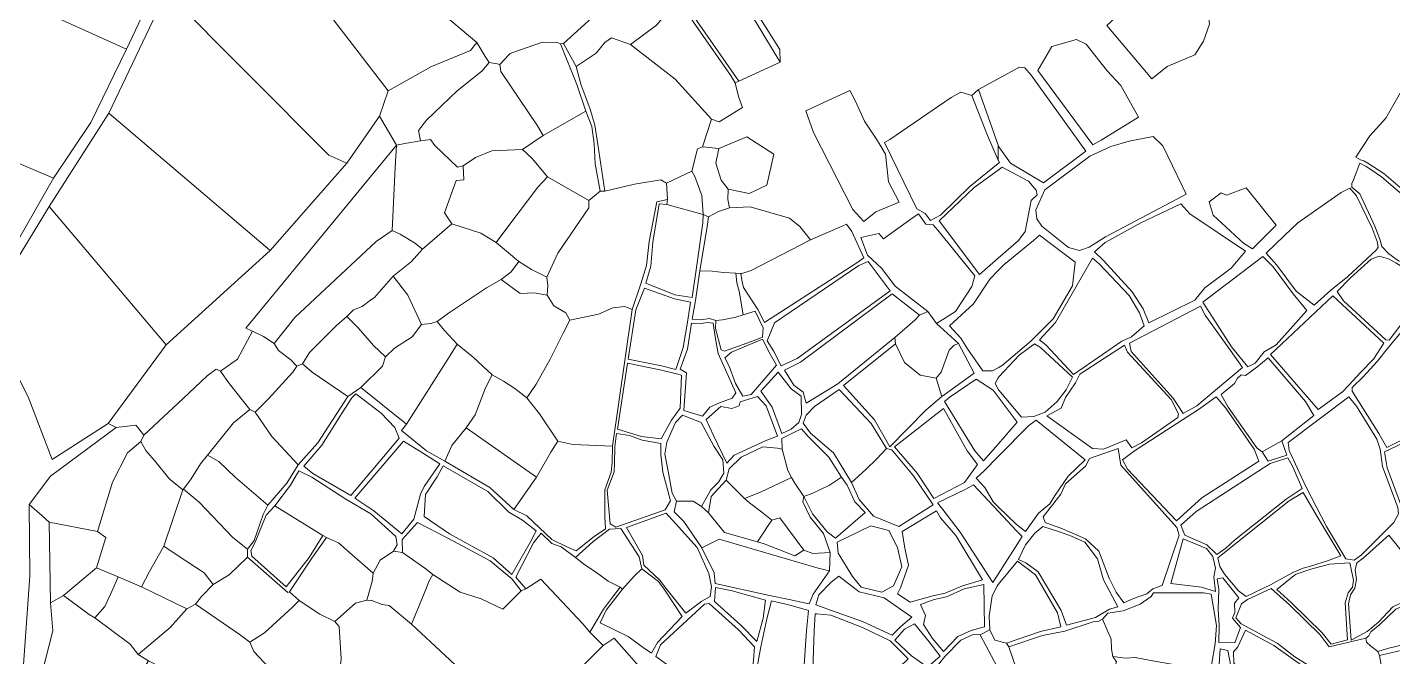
# Model space of a CAD drawing. Header units: metres. Extents: x 542555 to 550520, y 1840485 to 1846995.
# Drawn here: x 548751 to 549101.1, y 1843762.2 to 1843923.5 of the extents above; entities that cross this region are included whole.
import ezdxf

# ---------------------------------------------------------------- set-up
doc = ezdxf.new("R2010")
doc.units = ezdxf.units.M
doc.header["$MEASUREMENT"] = 0
doc.layers.add('Level 30', color=7, linetype='Continuous', lineweight=0)

msp = doc.modelspace()

# ---------------------------------------------------------------- linework, layer by layer
at = {"layer": 'Level 30', "color": 7, "linetype": 'Continuous', "lineweight": 0, "flags": 128}
for points in [[(548850.62, 1844033.58), (548845.06, 1844024.26), (548836.12, 1844013.04), (548824.96, 1843997.87), (548816.43, 1843988.14), (548799.57, 1843964.66), (548784.09, 1843934.03), (548776.43, 1843917.89), (548747.82, 1843930.92), (548742.48, 1843934.45), (548733.51, 1843941.29), (548735.7, 1843943.88), (548827.38, 1844071.16), (548830.13, 1844066.72), (548850.62, 1844033.58)], [(548817.83, 1843986.9), (548853.53, 1843931.45), (548856.12, 1843928.19), (548866.31, 1843919.65), (548864.66, 1843917.6), (548854.45, 1843913.35), (548843.55, 1843907.25), (548800.65, 1843962.98), (548817.83, 1843986.9)], [(548843.55, 1843907.25), (548841.33, 1843900.77), (548832.94, 1843888.65), (548828.31, 1843890.72), (548786.66, 1843932.64), (548800.65, 1843962.98), (548843.55, 1843907.25)], [(548733.51, 1843941.29), (548742.48, 1843934.45), (548747.82, 1843930.92), (548776.43, 1843917.89), (548767.26, 1843899.07), (548757.73, 1843884.82), (548711.15, 1843904.69), (548724.88, 1843936.49), (548726.02, 1843943.49), (548733.51, 1843941.29)], [(548944.08, 1843914.59), (548933.47, 1843909.69), (548919.52, 1843929.68), (548917.63, 1843931.57), (548916.05, 1843932.06), (548914.4, 1843933.85), (548915.2, 1843936.34), (548915.05, 1843938.57), (548921.32, 1843942.31), (548923.57, 1843942.03), (548929.06, 1843937.41), (548935.66, 1843928.43), (548944.08, 1843914.59)], [(549027.87, 1843923.97), (549039.65, 1843934.9), (549045.24, 1843930.68), (549053.9, 1843926.42), (549054.18, 1843924.35), (549052.6, 1843919.96), (549050.39, 1843916.44), (549043.28, 1843913.44), (549039.36, 1843910.34), (549027.87, 1843923.97)], [(548832.94, 1843888.65), (548813.27, 1843866.27), (548771.87, 1843901.47), (548786.66, 1843932.64), (548828.31, 1843890.72), (548832.94, 1843888.65)], [(548914.12, 1843929.06), (548914.38, 1843926.99), (548913.39, 1843925.25), (548912.35, 1843924.07), (548905.73, 1843919.13), (548900.86, 1843920.79), (548899.09, 1843919.61), (548896.86, 1843916.89), (548891.73, 1843913.44), (548888.53, 1843919.34), (548902.13, 1843931.73), (548904.17, 1843931.94), (548908.08, 1843931.14), (548909.7, 1843931.23), (548911.34, 1843930.35), (548914.12, 1843929.06)], [(548932.51, 1843909.24), (548933.42, 1843905.78), (548934.37, 1843902.93), (548928.4, 1843899.32), (548926.47, 1843900), (548917.17, 1843910.25), (548905.73, 1843919.13), (548912.35, 1843924.07), (548913.39, 1843925.25), (548914.38, 1843926.99), (548914.12, 1843929.06), (548915.8, 1843931.08), (548918.69, 1843929.33), (548931.3, 1843911.26), (548932.51, 1843909.24)], [(548851.32, 1843897.06), (548851.8, 1843894.44), (548847.8, 1843893.74), (548845.66, 1843893.33), (548841.33, 1843900.77), (548843.55, 1843907.25), (548854.45, 1843913.35), (548864.66, 1843917.6), (548866.31, 1843919.65), (548868.44, 1843916.04), (548869.45, 1843914.48), (548867.59, 1843912.28), (548861.28, 1843907.22), (548853.36, 1843899.73), (548851.32, 1843897.06)], [(548894.23, 1843902.04), (548883.33, 1843895.8), (548881.87, 1843898.28), (548872.41, 1843912.21), (548872.22, 1843914.01), (548874.5185, 1843916.4652), (548874.86, 1843916.83), (548875.5555, 1843917.0703), (548883.11, 1843919.68), (548886.92, 1843919.61), (548887.74, 1843919.25), (548891.95, 1843908.88), (548894.23, 1843902.04)], [(548926.47, 1843900), (548924.17, 1843892.84), (548922.91, 1843892.39), (548921.46, 1843886.64), (548914.93, 1843883.53), (548913.45, 1843884.41), (548906.71, 1843883.27), (548899.14, 1843881.48), (548897.3, 1843893.43), (548896.57, 1843898.4), (548895.34, 1843902.56), (548892.92, 1843908.96), (548891.73, 1843913.44), (548896.86, 1843916.89), (548899.09, 1843919.61), (548900.86, 1843920.79), (548905.73, 1843919.13), (548917.17, 1843910.25), (548926.47, 1843900)], [(549022.54, 1843919.18), (549027.9, 1843912.37), (549031.45, 1843908.61), (549035.99, 1843900.48), (549026.38, 1843894.54), (549024.26, 1843893.42), (549010.13, 1843912.41), (549013.78, 1843918.58), (549020.06, 1843920.4), (549022.54, 1843919.18)], [(548899.14, 1843881.48), (548897.95, 1843881.54), (548896.62, 1843888.51), (548896.38, 1843893.68), (548895.74, 1843898.06), (548894.23, 1843902.04), (548891.95, 1843908.88), (548887.74, 1843919.25), (548888.53, 1843919.34), (548891.73, 1843913.44), (548892.92, 1843908.96), (548895.34, 1843902.56), (548896.57, 1843898.4), (548897.3, 1843893.43), (548899.14, 1843881.48)], [(548883.33, 1843895.8), (548877.99, 1843892.17), (548870.14, 1843891.86), (548865.94, 1843890.1), (548862.77, 1843887.96), (548861.33, 1843887.69), (548855.48, 1843893.22), (548854.39, 1843894.71), (548851.8639, 1843894.4467), (548851.8, 1843894.44), (548851.32, 1843897.06), (548853.36, 1843899.73), (548861.28, 1843907.22), (548867.59, 1843912.28), (548869.45, 1843914.48), (548871.5285, 1843914.1273), (548872.22, 1843914.01), (548872.41, 1843912.21), (548881.87, 1843898.28), (548883.33, 1843895.8)], [(549008.41, 1843911.26), (549022.46, 1843891.79), (549011.59, 1843883.68), (549003.14, 1843888.68), (549000.16, 1843892.86), (549000.01, 1843893.31), (549000, 1843893.33), (548994.93, 1843907.58), (549005.41, 1843913.33), (549006.78, 1843913.16), (549008.41, 1843911.26)], [(549120.52, 1843900.69), (549126.26, 1843894.7), (549129.16, 1843889.28), (549123, 1843882.92), (549120.98, 1843880.65), (549116.11, 1843875.58), (549114.5, 1843873.23), (549111.42, 1843875.24), (549098.87, 1843886.07), (549094.79, 1843888.71), (549093.74, 1843889.3), (549092.89, 1843889.56), (549091.68, 1843890.21), (549095.26, 1843895.72), (549099.4, 1843900.22), (549103.8, 1843908.01), (549105.53, 1843910.36), (549107.11, 1843909.54), (549108.12, 1843908.74), (549112.61, 1843906.43), (549120.52, 1843900.69)], [(548971.88, 1843883.94), (548974.62, 1843878.69), (548968.58, 1843876.21), (548965.49, 1843873.7), (548962.74, 1843876.8), (548952.66, 1843896.57), (548950.69, 1843902.14), (548961.97, 1843907.29), (548963.28, 1843904.74), (548965.74, 1843899.42), (548968.78, 1843894.86), (548969.72, 1843893.29), (548971.1, 1843890.97), (548971.88, 1843883.94)], [(549000, 1843889.46), (549000.28, 1843888.82), (549000, 1843888.59), (548992.75, 1843882.71), (548985.18, 1843875.32), (548982.66, 1843873.95), (548981.29, 1843875.76), (548979.14, 1843876.95), (548970.83, 1843893.95), (548972.2, 1843894.77), (548987.9, 1843905.52), (548990.42, 1843906.86), (548993.25, 1843906.06), (548997.2, 1843895.8), (549000, 1843889.46)], [(548994.93, 1843907.58), (549000, 1843893.33), (549000, 1843893.31), (549000, 1843889.46), (548997.2, 1843895.8), (548993.25, 1843906.06), (548994.93, 1843907.58)], [(548711.15, 1843904.69), (548757.73, 1843884.82), (548737.66, 1843849.82), (548730.29, 1843861.24), (548699.81, 1843857.05), (548686.59, 1843854.31), (548681.03, 1843853.16), (548679.4, 1843857.98), (548674.67, 1843871.29), (548679.44, 1843875.23), (548693.5, 1843886.86), (548711.15, 1843904.69)], [(548813.27, 1843866.27), (548786.6, 1843842.1), (548756.61, 1843877.6), (548771.87, 1843901.47), (548813.27, 1843866.27)], [(548841.33, 1843900.77), (548845.66, 1843893.33), (548807.06, 1843846.41), (548808.458, 1843845.7314), (548808.77, 1843845.58), (548804.88, 1843838.45), (548800.52, 1843835.35), (548799.6753, 1843835.7842), (548799.45, 1843835.9), (548797.11, 1843834.14), (548790.9561, 1843828.3586), (548780.92, 1843818.93), (548778.9955, 1843821.3175), (548778.8, 1843821.56), (548773.79, 1843820.89), (548771.75, 1843821.96), (548786.6, 1843842.1), (548813.27, 1843866.27), (548832.94, 1843888.65), (548841.33, 1843900.77)], [(548897.95, 1843881.54), (548895.04, 1843879.14), (548884.44, 1843885.17), (548880.44, 1843889.86), (548877.99, 1843892.17), (548883.33, 1843895.8), (548894.23, 1843902.04), (548895.74, 1843898.06), (548896.38, 1843893.68), (548896.62, 1843888.51), (548897.95, 1843881.54)], [(548928.32, 1843892.44), (548935.5, 1843895.45), (548942.47, 1843890.97), (548940.62, 1843883.07), (548936.14, 1843880.87), (548930.75, 1843882.06), (548928.93, 1843884.36), (548927.6, 1843888.71), (548928.32, 1843892.44)], [(549048.21, 1843880.73), (549045.79, 1843879.45), (549027.52, 1843869.78), (549023.33, 1843867.13), (549020.81, 1843866.26), (549018.05, 1843867.1), (549011.17, 1843872.56), (549009.9, 1843874.38), (549009.67, 1843876.75), (549011.98, 1843881.85), (549023.51, 1843890.46), (549028.89, 1843892.92), (549033.58, 1843894.34), (549039.7, 1843895.56), (549042.2, 1843893.15), (549047.14, 1843882.89), (549048.21, 1843880.73)], [(548845.3686, 1843887.536), (548844.56, 1843871.46), (548840.45, 1843868.58), (548819.6, 1843849.15), (548814.32, 1843842.49), (548811.54, 1843844.24), (548808.77, 1843845.58), (548808.458, 1843845.7314), (548807.06, 1843846.41), (548845.66, 1843893.33), (548845.3686, 1843887.536)], [(548858, 1843875.91), (548859.84, 1843873.17), (548852.37, 1843866.6), (548850.29, 1843868.26), (548846.63, 1843870.51), (548844.56, 1843871.46), (548845.3686, 1843887.536), (548845.66, 1843893.33), (548847.8, 1843893.74), (548851.8, 1843894.44), (548851.8639, 1843894.4467), (548854.39, 1843894.71), (548855.48, 1843893.22), (548861.33, 1843887.69), (548862.77, 1843887.96), (548862.95, 1843884.37), (548860.95, 1843884.26), (548858, 1843875.91)], [(548873.73, 1843871.72), (548871.21, 1843868.33), (548867.33, 1843870.78), (548859.84, 1843873.17), (548858, 1843875.91), (548860.95, 1843884.26), (548862.95, 1843884.37), (548862.77, 1843887.96), (548865.94, 1843890.1), (548870.14, 1843891.86), (548877.99, 1843892.17), (548880.44, 1843889.86), (548884.44, 1843885.17), (548881.94, 1843882.51), (548873.73, 1843871.72)], [(548930.75, 1843882.06), (548930.65, 1843879.35), (548931.04, 1843877.27), (548928.25, 1843876.26), (548925.7, 1843874.95), (548924.32, 1843875.53), (548924.01, 1843880.38), (548922.16, 1843885.25), (548921.46, 1843886.64), (548922.91, 1843892.39), (548924.17, 1843892.84), (548928.32, 1843892.44), (548927.6, 1843888.71), (548928.93, 1843884.36), (548930.75, 1843882.06)], [(549090.64, 1843882.57), (549090.66, 1843883.48), (549091.08, 1843884.43), (549092.7, 1843888.72), (549094.38, 1843887.85), (549095.29, 1843887.21), (549098.28, 1843885.2), (549110.64, 1843874.61), (549112.79, 1843872.16), (549107.49, 1843866.18), (549104.91, 1843862.77), (549102.64, 1843863.67), (549100.14, 1843865.44), (549098.39, 1843867.36), (549097.92, 1843868.91), (549096.59, 1843872.52), (549092.71, 1843880.85), (549090.64, 1843882.57)], [(548884.44, 1843885.17), (548895.04, 1843879.14), (548895.04, 1843877.22), (548887.06, 1843865.63), (548884.25, 1843859.47), (548880.31, 1843861.46), (548877.03, 1843863.5), (548871.21, 1843868.33), (548873.73, 1843871.72), (548881.94, 1843882.51), (548884.44, 1843885.17)], [(548924.32, 1843875.53), (548914.97, 1843878.07), (548915.2, 1843879.33), (548914.93, 1843883.53), (548921.46, 1843886.64), (548922.16, 1843885.25), (548924.01, 1843880.38), (548924.32, 1843875.53)], [(549007.73, 1843884.05), (549009.73, 1843881.73), (549009.95, 1843880.57), (549008.46, 1843879.11), (549006.93, 1843871.17), (549005.16, 1843868.85), (549000, 1843864.36), (548995.15, 1843860.15), (548984.82, 1843873.93), (548993.82, 1843882.42), (549000, 1843886.91), (549000, 1843886.9), (549001.02, 1843887.64), (549007.73, 1843884.05)], [(548914.93, 1843883.53), (548915.2, 1843879.33), (548912.41, 1843878.79), (548910.5, 1843868.63), (548909.79, 1843862.48), (548908.37, 1843857.75), (548906.13, 1843851.19), (548904.23, 1843851.94), (548901.2, 1843851.59), (548897.47, 1843849.94), (548890.14, 1843848.45), (548889.13, 1843850.36), (548885.99, 1843852.12), (548884.34, 1843854.86), (548884.5, 1843857.35), (548884.25, 1843859.47), (548887.06, 1843865.63), (548895.04, 1843877.22), (548895.04, 1843879.14), (548897.95, 1843881.54), (548899.14, 1843881.48), (548906.71, 1843883.27), (548913.45, 1843884.41), (548914.93, 1843883.53)], [(549065.19, 1843866.69), (549062.89, 1843868.19), (549055.08, 1843875.34), (549054.08, 1843878.75), (549057.15, 1843881.06), (549058.49, 1843880.46), (549063.57, 1843882.4), (549071.29, 1843872.82), (549065.19, 1843866.69)], [(549097.42, 1843867.12), (549097.02, 1843866.5), (549089.62, 1843859.61), (549085.32, 1843856.14), (549081.05, 1843852.25), (549076.39, 1843855.86), (549071.41, 1843862.52), (549068.69, 1843865.63), (549073.44, 1843870.16), (549076.81, 1843873.37), (549087.92, 1843881.2), (549090.14, 1843882.29), (549091.85, 1843880.31), (549095.9, 1843872.03), (549097.15, 1843868.62), (549097.42, 1843867.12)], [(548756.61, 1843877.6), (548786.6, 1843842.1), (548771.75, 1843821.96), (548757.39, 1843812.7), (548751.26, 1843828.78), (548743.29, 1843844.23), (548742.8, 1843850.49), (548747.48, 1843862.58), (548756.61, 1843877.6)], [(548914.97, 1843878.07), (548924.32, 1843875.53), (548924.22, 1843873.37), (548922.56, 1843861.31), (548921.48, 1843854.26), (548917.03, 1843854.97), (548909.64, 1843857.9), (548910.88, 1843862.25), (548911.43, 1843868.41), (548913.07, 1843878.22), (548914.97, 1843878.07)], [(549046.86, 1843878.25), (549049.14, 1843875.69), (549063.42, 1843866.12), (549059.75, 1843861.79), (549052.96, 1843856.71), (549050.42, 1843853.53), (549038.6, 1843847.73), (549037.17, 1843851.31), (549034.33, 1843855.69), (549026.99, 1843863.74), (549024.68, 1843865.99), (549027.41, 1843868.32), (549036.56, 1843873.41), (549046.86, 1843878.25)], [(548931.04, 1843877.27), (548936.38, 1843877.52), (548946.5, 1843874.55), (548949.15, 1843872.49), (548951.85, 1843869.03), (548936.65, 1843861.2), (548934.24, 1843860.44), (548933.99, 1843860.44), (548932.72, 1843860.45), (548929.51, 1843860.63), (548926.64, 1843860.96), (548923.51, 1843861.08), (548925.33, 1843872.47), (548925.7, 1843874.95), (548928.25, 1843876.26), (548931.04, 1843877.27)], [(548983.33, 1843872.85), (548984.53, 1843871.51), (548993.95, 1843859.82), (548993.25, 1843857.05), (548989.06, 1843850.64), (548984.16, 1843847.62), (548981.93, 1843850.66), (548973.56, 1843857.12), (548970.1, 1843861.81), (548966.44, 1843865.09), (548964.73, 1843869.67), (548969.36, 1843870.67), (548970.55, 1843869.29), (548977.93, 1843874.58), (548979.53, 1843875.66), (548981.42, 1843873.05), (548983.33, 1843872.85)], [(548849.53, 1843863.44), (548844.84, 1843859.75), (548840.01, 1843854.25), (548839.32, 1843853.81), (548836.86, 1843851.96), (548834.69, 1843851.1), (548832.97, 1843849.4), (548830.27, 1843847.09), (548823.33, 1843840.14), (548821.61, 1843837.23), (548820.16, 1843836.69), (548818.55, 1843838.24), (548815.4, 1843840.68), (548814.32, 1843842.49), (548819.6, 1843849.15), (548840.45, 1843868.58), (548844.56, 1843871.46), (548846.63, 1843870.51), (548850.29, 1843868.26), (548852.37, 1843866.6), (548849.53, 1843863.44)], [(548871.21, 1843868.33), (548877.03, 1843863.5), (548875.05, 1843860.79), (548872.54, 1843858.87), (548868.8, 1843856.76), (548859.06, 1843850.21), (548856.07, 1843848.08), (548854.46, 1843847.59), (548852.1, 1843847.33), (548848.56, 1843854.85), (548844.84, 1843859.75), (548849.53, 1843863.44), (548852.37, 1843866.6), (548859.84, 1843873.17), (548867.33, 1843870.78), (548871.21, 1843868.33)], [(548962.46, 1843871.14), (548965.53, 1843864.41), (548963.74, 1843863.17), (548940.05, 1843847.84), (548938.37, 1843851.18), (548934.71, 1843856.78), (548934.21, 1843858.72), (548933.99, 1843860.44), (548934.24, 1843860.44), (548936.65, 1843861.2), (548951.85, 1843869.03), (548959.99, 1843872.53), (548961.12, 1843873.04), (548962.46, 1843871.14)], [(549016.88, 1843865.43), (549019.76, 1843863.3), (549019, 1843857.23), (549014.12, 1843848.74), (549008.37, 1843843.03), (549001.04, 1843836.79), (549000, 1843836.24), (548998.54, 1843835.48), (548996.01, 1843835.44), (548992.15, 1843841.05), (548990.43, 1843843.8), (548987.51, 1843846.95), (548993.63, 1843852.6), (548997.87, 1843858.99), (549000, 1843861.17), (549001.49, 1843862.68), (549009.02, 1843868.88), (549010.61, 1843870.2), (549016.88, 1843865.43)], [(549025.87, 1843862.92), (549033.58, 1843854.77), (549036.24, 1843850.34), (549037.4, 1843846.95), (549034.16, 1843844.17), (549031.7, 1843843.03), (549019.32, 1843834.53), (549012.19, 1843842.12), (549010.58, 1843843.44), (549014.7, 1843847.85), (549024.15, 1843864.31), (549025.87, 1843862.92)], [(549075.66, 1843855.17), (549079.15, 1843850.9), (549071.24, 1843842.15), (549068.17, 1843840.35), (549065.86, 1843837.41), (549064.03, 1843836.49), (549059.84, 1843841.59), (549052.45, 1843853.02), (549067.86, 1843864.73), (549070.5, 1843862.08), (549075.66, 1843855.17)], [(549108.17, 1843855.37), (549108.43, 1843853.03), (549105.31, 1843849.03), (549103.01, 1843846.88), (549100.26, 1843843.29), (549099.37, 1843843.39), (549088.54, 1843853.43), (549086.93, 1843855.79), (549090.37, 1843859.26), (549095.6, 1843864.1), (549097.66, 1843864.85), (549100.11, 1843864.2), (549101.99, 1843863.11), (549104.25, 1843861.72), (549104.76, 1843861.42), (549109.23, 1843858.85), (549109.21, 1843857.21), (549108.17, 1843855.37)], [(548884.5, 1843857.35), (548884.34, 1843854.86), (548880.96, 1843855.48), (548877.39, 1843855.3), (548872.54, 1843858.87), (548875.05, 1843860.79), (548877.03, 1843863.5), (548880.31, 1843861.46), (548884.25, 1843859.47), (548884.5, 1843857.35)], [(548929.32, 1843848.51), (548927.6, 1843848.38), (548925.94, 1843848.89), (548923.82, 1843848.53), (548921.47, 1843848.69), (548922.32, 1843853.49), (548923.51, 1843861.08), (548926.64, 1843860.96), (548929.51, 1843860.63), (548932.72, 1843860.45), (548932.96, 1843858), (548933.56, 1843855.87), (548934.6, 1843849.81), (548932.66, 1843849.19), (548929.32, 1843848.51)], [(548942.6, 1843847.74), (548964.23, 1843862.47), (548966.66, 1843863.5), (548972.27, 1843855.92), (548948.45, 1843838.64), (548944.36, 1843836.73), (548942.33, 1843840.55), (548940.72, 1843843.18), (548942.6, 1843847.74)], [(548845.13, 1843841.22), (548842.85, 1843839.03), (548839.76, 1843841.93), (548835.84, 1843846.47), (548832.97, 1843849.4), (548834.69, 1843851.1), (548836.86, 1843851.96), (548839.32, 1843853.81), (548840.01, 1843854.25), (548844.84, 1843859.75), (548848.56, 1843854.85), (548852.1, 1843847.33), (548849.73, 1843844.19), (548845.13, 1843841.22)], [(548881.52, 1843832.01), (548879.13, 1843828.49), (548875.99, 1843830.94), (548873.09, 1843832.81), (548870.19, 1843834.43), (548865.33, 1843838.92), (548861.24, 1843842.27), (548857.89, 1843845.86), (548856.07, 1843848.08), (548859.06, 1843850.21), (548868.8, 1843856.76), (548872.54, 1843858.87), (548877.39, 1843855.3), (548880.96, 1843855.48), (548884.34, 1843854.86), (548885.99, 1843852.12), (548889.13, 1843850.36), (548890.14, 1843848.45), (548888.39, 1843845.14), (548885.13, 1843838.47), (548881.52, 1843832.01)], [(548921.07, 1843853.05), (548920.42, 1843848.45), (548919.2, 1843841.42), (548917.3, 1843835.79), (548913.64, 1843836.71), (548905.12, 1843838.41), (548907.1, 1843851.12), (548909.3, 1843856.63), (548916.94, 1843853.92), (548921.07, 1843853.05)], [(548978.63, 1843848.47), (548973.5, 1843843.97), (548958.85, 1843832.08), (548952.04, 1843827.9), (548950.71, 1843827.17), (548949.93, 1843830), (548947.59, 1843831.77), (548945.17, 1843835.59), (548949.3, 1843837.7), (548972.8, 1843855.16), (548979.84, 1843849.71), (548978.63, 1843848.47)], [(549085.84, 1843854.69), (549098.91, 1843842.54), (549096.23, 1843838.47), (549093.01, 1843835.12), (549089.89, 1843831.82), (549088.32, 1843830.11), (549082.05, 1843825.51), (549069.85, 1843839.63), (549085.84, 1843854.69)], [(548890.14, 1843848.45), (548897.47, 1843849.94), (548901.2, 1843851.59), (548904.23, 1843851.94), (548906.13, 1843851.19), (548901.05, 1843816.11), (548890.89, 1843816.59), (548887.07, 1843817.43), (548882.34, 1843824.43), (548879.13, 1843828.49), (548881.52, 1843832.01), (548885.13, 1843838.47), (548888.39, 1843845.14), (548890.14, 1843848.45)], [(548939.57, 1843844.12), (548936.71, 1843842.97), (548929.76, 1843840.49), (548928.94, 1843840.87), (548927.53, 1843846.28), (548927.6, 1843848.38), (548929.32, 1843848.51), (548932.66, 1843849.19), (548934.6, 1843849.81), (548937.62, 1843850.72), (548939.71, 1843846.46), (548939.57, 1843844.12)], [(548984.16, 1843847.62), (548989.83, 1843842.48), (548988.72, 1843842.02), (548987.43, 1843840.75), (548985.39, 1843835.12), (548984.08, 1843833.54), (548979.96, 1843834.31), (548975.92, 1843837.63), (548973.66, 1843842.37), (548973.5, 1843843.97), (548978.63, 1843848.47), (548979.84, 1843849.71), (548981.93, 1843850.66), (548984.16, 1843847.62)], [(549059.55, 1843840.64), (549062.62, 1843836.28), (549050.95, 1843826.47), (549047.41, 1843824.51), (549044.86, 1843828.48), (549034.07, 1843840.45), (549033.65, 1843842.58), (549051.9, 1843852.04), (549053.06, 1843849.72), (549059.55, 1843840.64)], [(549116.41, 1843838.09), (549116.71, 1843837.15), (549117.64, 1843834.74), (549117.31, 1843828.39), (549117.39, 1843825.57), (549114.44, 1843825.1), (549111.19, 1843823.79), (549108.98, 1843820.49), (549099.62, 1843815.83), (549097.63, 1843819.39), (549090.72, 1843830.21), (549090.78, 1843831.17), (549093.59, 1843833.94), (549097.19, 1843837.82), (549100.2, 1843841.58), (549103.75, 1843845.84), (549109.51, 1843852.19), (549111.4, 1843851.49), (549114.58, 1843849.72), (549114.69, 1843846.71), (549116.41, 1843838.09)], [(548832.97, 1843849.4), (548835.84, 1843846.47), (548839.76, 1843841.93), (548842.85, 1843839.03), (548842.09, 1843836.69), (548836.56, 1843831.21), (548833.24, 1843828.84), (548824.02, 1843835.09), (548821.61, 1843837.23), (548823.33, 1843840.14), (548830.27, 1843847.09), (548832.97, 1843849.4)], [(548856.07, 1843848.08), (548857.89, 1843845.86), (548861.24, 1843842.27), (548859.42, 1843839.37), (548848.25, 1843821.81), (548836.56, 1843831.21), (548842.09, 1843836.69), (548842.85, 1843839.03), (548845.13, 1843841.22), (548849.73, 1843844.19), (548852.1, 1843847.33), (548854.46, 1843847.59), (548856.07, 1843848.08)], [(548928.17, 1843839.88), (548932.71, 1843829.79), (548931.76, 1843828.41), (548928.54, 1843827.25), (548926.03, 1843826.16), (548924.16, 1843823.87), (548919.4, 1843825.3), (548920.06, 1843834.97), (548918.43, 1843835.89), (548920.33, 1843841.02), (548921.33, 1843847.65), (548923.81, 1843847.62), (548925.37, 1843847.87), (548926.9, 1843847.67), (548927.37, 1843844.17), (548928.17, 1843839.88)], [(548812.88, 1843828.26), (548809.47, 1843824.89), (548808.1, 1843825.57), (548802.84, 1843832.1), (548800.52, 1843835.35), (548804.88, 1843838.45), (548808.77, 1843845.58), (548811.54, 1843844.24), (548814.32, 1843842.49), (548815.4, 1843840.68), (548818.55, 1843838.24), (548820.16, 1843836.69), (548819.14, 1843835.1), (548812.88, 1843828.26)], [(548931.62, 1843840.25), (548939.54, 1843843.56), (548941.49, 1843839.7), (548943.12, 1843836.89), (548936.64, 1843829.41), (548934.49, 1843828.97), (548932.6, 1843832.17), (548930.96, 1843836.63), (548929.86, 1843838.8), (548931.62, 1843840.25)], [(548861.24, 1843842.27), (548865.33, 1843838.92), (548870.19, 1843834.43), (548868.48, 1843831.07), (548865.85, 1843824.2), (548863.56, 1843820.83), (548859.9, 1843816.35), (548858.1, 1843812.33), (548853.39, 1843814.92), (548846.95, 1843820.18), (548848.25, 1843821.81), (548859.42, 1843839.37), (548861.24, 1843842.27)], [(548984.08, 1843833.54), (548985.57, 1843828.89), (548981.42, 1843825.37), (548972.16, 1843815.99), (548968.25, 1843822.86), (548960.3, 1843831.71), (548973.66, 1843842.37), (548975.92, 1843837.63), (548979.96, 1843834.31), (548984.08, 1843833.54)], [(548989.83, 1843842.48), (548993.78, 1843834.82), (548986.71, 1843829.7), (548985.57, 1843828.89), (548984.08, 1843833.54), (548985.39, 1843835.12), (548987.43, 1843840.75), (548988.72, 1843842.02), (548989.83, 1843842.48)], [(549000, 1843833.62), (549000.19, 1843833.97), (549005.32, 1843839.43), (549009.3, 1843842.38), (549010.8, 1843841.4), (549019.02, 1843833.83), (549017.45, 1843830.58), (549015.11, 1843827.6), (549012.06, 1843824.87), (549009.14, 1843823.74), (549006, 1843823.59), (549000.18, 1843830.48), (549000, 1843830.78), (548999.18, 1843832.18), (549000, 1843833.62)], [(549046.08, 1843823.53), (549036.74, 1843817), (549034.23, 1843815.69), (549032.82, 1843817.76), (549026.97, 1843815.38), (549024.19, 1843815.55), (549012.45, 1843823.93), (549016.15, 1843825.91), (549017.22, 1843828.64), (549019.82, 1843832.41), (549020.9, 1843834.61), (549032.37, 1843841.99), (549033.18, 1843840.23), (549044.3, 1843828.09), (549046.26, 1843824.44), (549046.08, 1843823.53)], [(548803.85, 1843822.09), (548797.22, 1843813.82), (548795.38, 1843811.63), (548793.05, 1843807.81), (548791.03, 1843805.09), (548790.91, 1843804.93), (548787.63, 1843807.58), (548787.25, 1843808.01), (548784.01, 1843811.95), (548781.41, 1843815.06), (548780.13, 1843817.31), (548780.92, 1843818.93), (548790.9561, 1843828.3586), (548797.11, 1843834.14), (548799.45, 1843835.9), (548799.6753, 1843835.7842), (548800.52, 1843835.35), (548802.84, 1843832.1), (548808.1, 1843825.57), (548803.85, 1843822.09)], [(548821.61, 1843837.23), (548824.02, 1843835.09), (548833.24, 1843828.84), (548825.51, 1843817.01), (548820.5, 1843811.32), (548813.68, 1843818.59), (548809.47, 1843824.89), (548812.88, 1843828.26), (548819.14, 1843835.1), (548820.16, 1843836.69), (548821.61, 1843837.23)], [(548917.49, 1843834.72), (548918.81, 1843834.38), (548918.45, 1843825.88), (548916.22, 1843822.82), (548913.56, 1843817.98), (548908.48, 1843818.66), (548902.32, 1843820.49), (548904.96, 1843837.4), (548913.68, 1843835.62), (548917.49, 1843834.72)], [(549069.21, 1843838.78), (549078.81, 1843827.62), (549080.94, 1843823.97), (549072.75, 1843817.54), (549067.66, 1843814.67), (549066.33, 1843815.68), (549058.96, 1843826.11), (549057.14, 1843829.35), (549060.58, 1843832.21), (549061.33, 1843833.57), (549062.33, 1843834.46), (549063.39, 1843834.25), (549066.27, 1843836.38), (549069.21, 1843838.78)], [(548885.28, 1843814.58), (548881.59, 1843808.16), (548863.56, 1843820.83), (548865.85, 1843824.2), (548868.48, 1843831.07), (548870.19, 1843834.43), (548873.09, 1843832.81), (548875.99, 1843830.94), (548879.13, 1843828.49), (548882.34, 1843824.43), (548887.07, 1843817.43), (548885.28, 1843814.58)], [(548946.87, 1843830.82), (548949.48, 1843828.99), (548949.58, 1843824.24), (548948.85, 1843822.25), (548946.87, 1843820.51), (548944.5, 1843819.37), (548942.02, 1843826.1), (548939.14, 1843830.26), (548943.59, 1843835.1), (548946.87, 1843830.82)], [(549004.89, 1843822.26), (549000, 1843816.68), (548999.96, 1843816.63), (548996.22, 1843812.36), (548993.97, 1843814.91), (548986.23, 1843827.56), (548987.65, 1843828.76), (548994.35, 1843833.29), (548998.71, 1843830.48), (549000, 1843828.78), (549000, 1843828.76), (549004.89, 1843822.26)], [(548845.29, 1843820.89), (548846.33, 1843818.17), (548843.28, 1843814.5), (548833.94, 1843803.5), (548824.21, 1843809.1), (548821.88, 1843811.02), (548826.51, 1843816.4), (548831.72, 1843824.66), (548834.19, 1843828.49), (548835.28, 1843829.54), (548841.76, 1843824.59), (548845.29, 1843820.89)], [(548933.59, 1843826.44), (548933.83, 1843827.51), (548938.25, 1843828.85), (548940.44, 1843826.52), (548943.35, 1843818.71), (548940.67, 1843817.66), (548932.28, 1843813.86), (548930.38, 1843811.77), (548926.97, 1843818.85), (548925.13, 1843822.94), (548928.82, 1843826.31), (548931.71, 1843825.83), (548933.59, 1843826.44)], [(548966.06, 1843810.19), (548962.33, 1843806.83), (548957.73, 1843814.46), (548951.86, 1843819.44), (548949.98, 1843822.02), (548950.71, 1843824.09), (548952.9, 1843826.3), (548959.18, 1843830.64), (548967.39, 1843821.94), (548971.38, 1843815.53), (548968.85, 1843812.89), (548966.06, 1843810.19)], [(549051.33, 1843825.54), (549055.88, 1843828.76), (549058.36, 1843825.88), (549065.66, 1843815.37), (549066.78, 1843812.27), (549052.22, 1843802.94), (549045.71, 1843797.03), (549033.13, 1843810.27), (549031.9, 1843812.64), (549034.91, 1843814.92), (549051.33, 1843825.54)], [(549097.06, 1843817.9), (549097.96, 1843815.41), (549098.54, 1843810.89), (549102.45, 1843800.39), (549102.64, 1843798.78), (549101.44, 1843796.61), (549093.18, 1843788.27), (549091.23, 1843786.96), (549089.11, 1843787.26), (549084.16, 1843795.55), (549078.86, 1843805.76), (549074.57, 1843815.02), (549074.31, 1843817.08), (549089.89, 1843828.79), (549091.87, 1843826.36), (549097.06, 1843817.9)], [(548809.47, 1843824.89), (548813.68, 1843818.59), (548820.5, 1843811.32), (548817.57, 1843806.64), (548812.68, 1843800.98), (548804.34, 1843808.2), (548800.09, 1843812.22), (548797.22, 1843813.82), (548803.85, 1843822.09), (548808.1, 1843825.57), (548809.47, 1843824.89)], [(548992.01, 1843814.98), (548994.7, 1843811.46), (548991.35, 1843806.81), (548983.48, 1843802.7), (548979.22, 1843809.23), (548973.35, 1843815.93), (548985.94, 1843825.8), (548992.01, 1843814.98)], [(548773.79, 1843820.89), (548778.8, 1843821.56), (548778.9955, 1843821.3175), (548780.92, 1843818.93), (548780.13, 1843817.31), (548776.71, 1843814.43), (548772.86, 1843806.95), (548769.04, 1843794.26), (548756.64, 1843796.62), (548754.791, 1843798.2592), (548751.44, 1843801.23), (548756.94, 1843808.49), (548773.79, 1843820.89)], [(548929.63, 1843809.18), (548928.29, 1843806.95), (548926.3, 1843804.93), (548923.91, 1843800.67), (548921.72, 1843802.06), (548917.52, 1843802.07), (548916.36, 1843804.1), (548915.36, 1843809.73), (548914.46, 1843814.12), (548914.97, 1843817.2), (548917.22, 1843822.22), (548919.06, 1843824.11), (548923.78, 1843822.22), (548927.1, 1843816.12), (548929.34, 1843812.66), (548929.63, 1843809.18)], [(549000, 1843813.52), (549007.88, 1843821.46), (549009.69, 1843822.82), (549022.26, 1843812.63), (549017.96, 1843808.47), (549014.62, 1843803.57), (549013.19, 1843801.37), (549010.35, 1843798.97), (549007, 1843794.29), (549004.7, 1843796.06), (549000, 1843800.62), (548998.72, 1843801.86), (548996.58, 1843805.54), (548994.35, 1843807.95), (548996.35, 1843809.84), (549000, 1843813.52)], [(548881.59, 1843808.16), (548875.76, 1843799.92), (548869.58, 1843805.53), (548858.1, 1843812.33), (548859.9, 1843816.35), (548863.56, 1843820.83), (548881.59, 1843808.16)], [(548914.55, 1843799.8), (548901.93, 1843795.41), (548900.5, 1843796.2), (548899.69, 1843804.89), (548901.49, 1843809.52), (548901.61, 1843811.77), (548901.66, 1843816), (548902.14, 1843819.4), (548905.45, 1843818.9), (548908.68, 1843817.7), (548913.48, 1843816.85), (548913.45, 1843814.06), (548913.99, 1843809.44), (548915.97, 1843802.11), (548914.55, 1843799.8)], [(548952.45, 1843804.06), (548950.18, 1843803.22), (548947.86, 1843806.64), (548947, 1843808.08), (548946.06, 1843809.94), (548944.57, 1843815.38), (548944.52, 1843818.07), (548947.54, 1843819.68), (548949.5, 1843820.56), (548951.27, 1843818.58), (548956.55, 1843813.36), (548959.77, 1843808.17), (548956.71, 1843806.17), (548952.45, 1843804.06)], [(549124.13, 1843816.05), (549124.83, 1843808.12), (549124.49, 1843806.64), (549122.2, 1843806.49), (549107.13, 1843802.12), (549103.66, 1843799.99), (549099.76, 1843810.62), (549099.01, 1843814.7), (549108.96, 1843819.35), (549110.16, 1843816.61), (549112.39, 1843814.11), (549117.31, 1843813.95), (549120.87, 1843817.94), (549121.81, 1843818.7), (549122.6, 1843817.56), (549123.43, 1843817.72), (549124.13, 1843816.05)], [(548790.91, 1843804.93), (548785.98, 1843790.54), (548782.35, 1843784.03), (548780.3, 1843780.07), (548774.32, 1843782.65), (548768.76, 1843784.96), (548771.16, 1843792.71), (548769.04, 1843794.26), (548772.86, 1843806.95), (548776.71, 1843814.43), (548780.13, 1843817.31), (548781.41, 1843815.06), (548784.01, 1843811.95), (548787.25, 1843808.01), (548787.63, 1843807.58), (548790.91, 1843804.93)], [(548852.61, 1843814.29), (548856.81, 1843811.59), (548852.8, 1843805.79), (548851.86, 1843803.81), (548850.16, 1843797.45), (548847.02, 1843793.68), (548839.84, 1843799.56), (548835.03, 1843802.77), (548847.5, 1843817.45), (548852.61, 1843814.29)], [(548887.07, 1843817.43), (548890.89, 1843816.59), (548901.05, 1843816.11), (548901.02, 1843811.84), (548900.69, 1843809.49), (548899.08, 1843804.94), (548899.08, 1843798.08), (548899.25, 1843794.99), (548896.34, 1843793.01), (548891.74, 1843789.29), (548889.52, 1843790.29), (548885.52, 1843792.2), (548879.13, 1843798.32), (548875.76, 1843799.92), (548881.59, 1843808.16), (548885.28, 1843814.58), (548887.07, 1843817.43)], [(548939.01, 1843804.38), (548934.94, 1843802.72), (548930.23, 1843807.39), (548930.98, 1843810.3), (548934.03, 1843813.32), (548939.65, 1843815.99), (548943.36, 1843815.64), (548944.57, 1843815.38), (548946.06, 1843809.94), (548947, 1843808.08), (548939.01, 1843804.38)], [(548983.35, 1843801.07), (548974.48, 1843795.55), (548967.99, 1843798.22), (548964.36, 1843802.51), (548962.33, 1843806.83), (548966.06, 1843810.19), (548968.85, 1843812.89), (548971.38, 1843815.53), (548972.72, 1843815.23), (548978.24, 1843808.53), (548983.35, 1843801.07)], [(549031.43, 1843811.24), (549045.82, 1843795.32), (549046.43, 1843793.31), (549042, 1843780.46), (549039.64, 1843779.59), (549038.09, 1843778.29), (549034.71, 1843777.07), (549032.24, 1843775.95), (549030.24, 1843778.75), (549028.41, 1843782.33), (549025.83, 1843789.22), (549022.4, 1843792.42), (549016.47, 1843794.98), (549012.02, 1843796.59), (549011.54, 1843798.06), (549016.06, 1843803.8), (549017.22, 1843806.5), (549022.33, 1843811.02), (549023.43, 1843813), (549030.77, 1843815.51), (549031.43, 1843811.24)], [(549072.75, 1843817.54), (549074.03, 1843813.84), (549069.2, 1843812.32), (549067.66, 1843814.67), (549072.75, 1843817.54)], [(548797.22, 1843813.82), (548800.09, 1843812.22), (548804.34, 1843808.2), (548812.68, 1843800.98), (548811.46, 1843798.63), (548809.18, 1843791.94), (548807.5, 1843789.78), (548803.75, 1843792.7), (548795.06, 1843801.77), (548791.03, 1843805.09), (548793.05, 1843807.81), (548795.38, 1843811.63), (548797.22, 1843813.82)], [(548881.51, 1843794.42), (548880.05, 1843791.64), (548875.3, 1843783.22), (548870.48, 1843787.48), (548859.28, 1843793.67), (548852.8, 1843798.12), (548853.11, 1843803.74), (548856.12, 1843808.25), (548857.68, 1843811.09), (548869.1, 1843804.52), (548874.45, 1843799.2), (548878, 1843797.16), (548881.51, 1843794.42)], [(549075.52, 1843810.81), (549077.93, 1843805.26), (549073.83, 1843802.58), (549060.6, 1843792.04), (549058.38, 1843789.97), (549056.02, 1843788.37), (549053.52, 1843790.81), (549047.83, 1843793.36), (549046.85, 1843795.85), (549050.78, 1843799.36), (549069.76, 1843811.7), (549074.3, 1843813.17), (549075.52, 1843810.81)], [(548845.83, 1843790.87), (548844.88, 1843789.2), (548841.53, 1843786.9), (548839.73, 1843783.61), (548833.61, 1843788.86), (548830.85, 1843791.32), (548827.69, 1843792.77), (548826.76, 1843793.23), (548814.45, 1843800.87), (548818.47, 1843806.13), (548820.66, 1843809.79), (548823.98, 1843808.18), (548832.66, 1843802.59), (548839.14, 1843798.77), (548845.54, 1843792.97), (548845.83, 1843790.87)], [(548952.45, 1843788.67), (548950.16, 1843789.49), (548943.96, 1843797.8), (548941.95, 1843797.21), (548939.41, 1843799.25), (548936.22, 1843801.65), (548934.94, 1843802.72), (548939.01, 1843804.38), (548947, 1843808.08), (548947.86, 1843806.64), (548950.18, 1843803.22), (548949.85, 1843801.86), (548951.77, 1843797.9), (548955.21, 1843793.78), (548956.93, 1843788.87), (548952.45, 1843788.67)], [(548961.22, 1843806.13), (548963.22, 1843801.9), (548965.91, 1843799.11), (548958.26, 1843792.58), (548956.13, 1843794.14), (548952.4, 1843798.79), (548950.18, 1843803.22), (548952.45, 1843804.06), (548956.71, 1843806.17), (548959.77, 1843808.17), (548961.22, 1843806.13)], [(548802.79, 1843783.19), (548798.64, 1843780.65), (548796.36, 1843783.67), (548789.4, 1843788.17), (548785.98, 1843790.54), (548790.91, 1843804.93), (548791.03, 1843805.09), (548795.06, 1843801.77), (548803.75, 1843792.7), (548807.5, 1843789.78), (548807.51, 1843787.66), (548802.79, 1843783.19)], [(548934.94, 1843802.72), (548936.22, 1843801.65), (548939.41, 1843799.25), (548941.95, 1843797.21), (548940.97, 1843795.83), (548938.28, 1843791.62), (548929.83, 1843794.05), (548925.67, 1843799.05), (548926.4, 1843803.21), (548930.23, 1843807.39), (548934.94, 1843802.72)], [(549006.14, 1843792.95), (549000, 1843783.35), (548999.99, 1843783.33), (548998.64, 1843781.22), (548990.2, 1843794.07), (548985.79, 1843799.9), (548984.41, 1843801.58), (548991.71, 1843805.08), (548993.67, 1843806.23), (549000, 1843799.49), (549004.71, 1843794.47), (549006.14, 1843792.95)], [(549084.42, 1843786.76), (549080.11, 1843785.34), (549078.18, 1843784.84), (549075.5, 1843783.74), (549069.83, 1843780.61), (549063.6, 1843777.61), (549061.63, 1843779.08), (549058.04, 1843783.29), (549056.84, 1843785.3), (549056.3, 1843787.48), (549074.63, 1843802.13), (549078.15, 1843804.24), (549081.5, 1843798.56), (549087.85, 1843788.04), (549084.42, 1843786.76)], [(548754.5467, 1843757.0802), (548754.09, 1843755.28), (548749.89, 1843757.66), (548751.61, 1843782.89), (548751.44, 1843801.23), (548754.791, 1843798.2592), (548756.64, 1843796.62), (548756.92, 1843775.95), (548757.52, 1843768.8), (548754.5467, 1843757.0802)], [(548814.45, 1843800.87), (548826.76, 1843793.23), (548823.25, 1843787.61), (548817.41, 1843780.06), (548808.62, 1843787.91), (548808.35, 1843789.4), (548809.47, 1843791.53), (548812.26, 1843798.43), (548814.45, 1843800.87)], [(548950.16, 1843789.49), (548952.45, 1843788.67), (548956.93, 1843788.87), (548956.75, 1843784.15), (548953.84, 1843784.86), (548928.41, 1843792.27), (548923.99, 1843790.11), (548919.33, 1843796.85), (548916.9, 1843799.31), (548917.52, 1843802.07), (548921.72, 1843802.06), (548923.91, 1843800.67), (548925.67, 1843799.05), (548929.83, 1843794.05), (548938.28, 1843791.62), (548939.96, 1843791.1), (548947.86, 1843787.99), (548950.16, 1843789.49)], [(548925.74, 1843783.46), (548926.44, 1843780.09), (548926.08, 1843777.63), (548923.95, 1843776.41), (548919.92, 1843773.32), (548914.73, 1843779.72), (548913.25, 1843781.82), (548909.08, 1843785.6), (548908.75, 1843788.14), (548904.64, 1843795.26), (548914.85, 1843798.97), (548922.79, 1843790.17), (548925.74, 1843783.46)], [(548939.96, 1843791.1), (548938.28, 1843791.62), (548940.97, 1843795.83), (548941.95, 1843797.21), (548943.96, 1843797.8), (548950.16, 1843789.49), (548947.86, 1843787.99), (548939.96, 1843791.1)], [(548995.99, 1843781.89), (548990.86, 1843780.38), (548986.37, 1843778.49), (548983.22, 1843777.79), (548977.37, 1843776.17), (548974.15, 1843778.26), (548974.96, 1843779.86), (548976.96, 1843785.62), (548976.04, 1843789.96), (548975.37, 1843794.27), (548984.2, 1843799.56), (548985.19, 1843797.79), (548989.12, 1843793.28), (548995.99, 1843781.89)], [(548769.04, 1843794.26), (548771.16, 1843792.71), (548768.76, 1843784.96), (548760.29, 1843777.86), (548756.92, 1843775.95), (548756.64, 1843796.62), (548769.04, 1843794.26)], [(548862.03, 1843778.74), (548854.97, 1843783.26), (548852.99, 1843784.88), (548847.25, 1843788.89), (548847.16, 1843792.2), (548851.11, 1843796.59), (548859.02, 1843792.51), (548869.73, 1843786.74), (548875.23, 1843782.14), (548877.61, 1843779.04), (548872.91, 1843774.39), (548867.39, 1843777.05), (548862.03, 1843778.74)], [(548891.57, 1843787.64), (548893.63, 1843786.02), (548897.02, 1843783.7), (548899.95, 1843781.56), (548903.04, 1843780.03), (548900.8, 1843777.1), (548898.78, 1843774.4), (548895.27, 1843768.48), (548893.49, 1843770.59), (548882.72, 1843782.07), (548878.81, 1843779.61), (548876.27, 1843782.59), (548880.79, 1843791.39), (548882.77, 1843793.83), (548885.52, 1843791.21), (548887.94, 1843790.37), (548891.57, 1843787.64)], [(548906.61, 1843782.79), (548903.68, 1843779.48), (548903.04, 1843780.03), (548899.95, 1843781.56), (548897.02, 1843783.7), (548893.63, 1843786.02), (548891.57, 1843787.64), (548896, 1843791.59), (548900.33, 1843794.85), (548903.19, 1843795.05), (548907.95, 1843787.81), (548908.63, 1843784.74), (548906.61, 1843782.79)], [(548975.31, 1843785.18), (548973.1, 1843780.35), (548970.11, 1843778.72), (548964.88, 1843779.98), (548962.62, 1843782.76), (548958.94, 1843788.72), (548958.66, 1843791.57), (548967.29, 1843795.7), (548971.97, 1843794.5), (548974.12, 1843790.13), (548975.31, 1843785.18)], [(549024.97, 1843772.26), (549017.5, 1843770.22), (549016.1, 1843774), (549010.2, 1843783.9), (549007.09, 1843786.23), (549005.21, 1843787.07), (549006.95, 1843790.85), (549009.35, 1843793.84), (549011.39, 1843795.56), (549015.96, 1843794.08), (549018.8, 1843793.04), (549022.22, 1843791.53), (549025.48, 1843787.3), (549026.99, 1843781.88), (549030.69, 1843774.93), (549028.56, 1843774.39), (549024.97, 1843772.26)], [(548795.66, 1843777.63), (548794.1, 1843775.6), (548791.91, 1843774.48), (548780.3, 1843780.07), (548782.35, 1843784.03), (548785.98, 1843790.54), (548789.4, 1843788.17), (548796.36, 1843783.67), (548798.64, 1843780.65), (548795.66, 1843777.63)], [(548827.69, 1843792.77), (548830.85, 1843791.32), (548833.61, 1843788.86), (548839.73, 1843783.61), (548839.48, 1843781.42), (548838.11, 1843776.66), (548835.21, 1843775.91), (548829.88, 1843771.23), (548825.99, 1843773.11), (548820.7, 1843776.56), (548818.21, 1843778.77), (548823.94, 1843787.44), (548827.69, 1843792.77)], [(548923.99, 1843790.11), (548928.41, 1843792.27), (548953.84, 1843784.86), (548956.75, 1843784.15), (548952.53, 1843778.21), (548951.51, 1843775.69), (548946.34, 1843776.85), (548941.32, 1843777.82), (548927.38, 1843780.94), (548927.17, 1843783.66), (548923.99, 1843790.11)], [(549055.71, 1843778.88), (549052.11, 1843780), (549044.26, 1843780.94), (549047.44, 1843792.36), (549053.36, 1843789.88), (549055.05, 1843787.89), (549055.67, 1843784.9), (549055.28, 1843782.62), (549055.71, 1843778.88)], [(549101.18, 1843774.93), (549097.5, 1843771), (549094.63, 1843768.65), (549090.53, 1843766.45), (549089.79, 1843775.69), (549090.34, 1843778.06), (549091.47, 1843779.71), (549091.85, 1843781.97), (549091.56, 1843784.47), (549091.92, 1843786.2), (549093.62, 1843787.41), (549100.13, 1843793.37), (549105.44, 1843786.77), (549109.28, 1843778.73), (549101.18, 1843774.93)], [(548818.21, 1843778.77), (548820.7, 1843776.56), (548818.98, 1843774.84), (548811.86, 1843768.33), (548808.1, 1843765.86), (548805.36, 1843767.96), (548794.1, 1843775.6), (548795.66, 1843777.63), (548798.64, 1843780.65), (548802.79, 1843783.19), (548807.51, 1843787.66), (548817.79, 1843778.66), (548818.21, 1843778.77)], [(548847.25, 1843788.89), (548852.99, 1843784.88), (548854.97, 1843783.26), (548853.98, 1843781.44), (548853.34, 1843779.79), (548849.54, 1843770.51), (548843.76, 1843775.33), (548842.01, 1843775.59), (548839.39, 1843776.61), (548838.11, 1843776.66), (548839.48, 1843781.42), (548839.73, 1843783.61), (548841.53, 1843786.9), (548844.88, 1843789.2), (548847.25, 1843788.89)], [(549016.03, 1843769.85), (549010.83, 1843768.66), (549002.1, 1843765.61), (548999.11, 1843766.45), (548997.87, 1843769.1), (548997.68, 1843772.55), (548998.48, 1843777.76), (548999.7, 1843780.28), (549000, 1843780.65), (549004.9, 1843786.69), (549009.52, 1843783.14), (549015.22, 1843773.38), (549016.03, 1843769.85)], [(548768.76, 1843784.96), (548774.32, 1843782.65), (548772.92, 1843779.48), (548770.87, 1843775.05), (548768.28, 1843772.12), (548766.87, 1843773.03), (548760.29, 1843777.86), (548768.76, 1843784.96)], [(548914.31, 1843779.46), (548918.9, 1843772.52), (548912.61, 1843765.8), (548911.06, 1843763.06), (548908.9, 1843764.56), (548905.1, 1843767.32), (548897.91, 1843770.82), (548899.41, 1843774.08), (548903.68, 1843779.48), (548906.61, 1843782.79), (548908.63, 1843784.74), (548912.89, 1843781.41), (548914.31, 1843779.46)], [(549090.13, 1843786.2), (549090.47, 1843784.61), (549091.12, 1843781.77), (549090.83, 1843780.02), (549089.77, 1843778.51), (549088.97, 1843775.95), (549089.57, 1843766.48), (549085.33, 1843765.42), (549083.1, 1843768.28), (549075.18, 1843776), (549071.47, 1843779.37), (549075.89, 1843782.98), (549076.41, 1843783.37), (549080.2, 1843784.6), (549084.94, 1843785.88), (549090.13, 1843786.2)], [(548787.64, 1843769.7), (548779.4, 1843762.77), (548777.34, 1843765.36), (548768.28, 1843772.12), (548770.87, 1843775.05), (548772.92, 1843779.48), (548774.32, 1843782.65), (548780.3, 1843780.07), (548791.91, 1843774.48), (548787.64, 1843769.7)], [(548939.67, 1843772.08), (548938.11, 1843766.1), (548934.02, 1843770.22), (548927.22, 1843776.3), (548927.5, 1843779.88), (548931.77, 1843779.05), (548940.33, 1843776.64), (548939.67, 1843772.08)], [(548977.83, 1843772.3), (548975.04, 1843769.93), (548972.79, 1843767.7), (548965.16, 1843771.18), (548957.22, 1843774.04), (548953.24, 1843775.44), (548954.02, 1843778.03), (548957.11, 1843781.27), (548959.09, 1843782.83), (548964.32, 1843778.84), (548970.71, 1843777.24), (548977.83, 1843772.3)], [(548991.23, 1843779.54), (548996.3, 1843780.68), (548996.48, 1843769.81), (548993.09, 1843768.88), (548989.65, 1843767.37), (548985.94, 1843763.49), (548983.11, 1843766.87), (548980.81, 1843770.4), (548981.37, 1843772.72), (548980.1, 1843775.55), (548983.53, 1843776.8), (548986.71, 1843777.56), (548991.23, 1843779.54)], [(549060.09, 1843772.05), (549062.11, 1843769.63), (549060.64, 1843765.7), (549056.58, 1843765.85), (549056.68, 1843770.19), (549056.42, 1843774.34), (549056.56, 1843779.37), (549056.17, 1843782.11), (549057.56, 1843782.4), (549061.73, 1843777.23), (549060.6, 1843775.87), (549060.64, 1843773.51), (549060.09, 1843772.05)], [(549097.75, 1843762.52), (549099.99, 1843749.96), (549096.3, 1843747.92), (549092.48, 1843745.64), (549088.77, 1843744.2), (549086.16, 1843750.09), (549082.23, 1843757.16), (549079.46, 1843760.04), (549076.05, 1843762.16), (549071.5, 1843765.68), (549062.27, 1843770.64), (549060.94, 1843772.12), (549062.35, 1843775.75), (549063.89, 1843776.87), (549069.95, 1843779.69), (549074.72, 1843775.46), (549082.57, 1843767.75), (549084.86, 1843764.67), (549094.29, 1843766.94), (549094.44, 1843765.93), (549095.52, 1843764.88), (549097.32, 1843763.5), (549097.75, 1843762.52)], [(548779.4, 1843762.77), (548782.05, 1843761.08), (548777.53, 1843753.95), (548775.99, 1843750.93), (548773.01, 1843752.11), (548754.5031, 1843755.2108), (548754.09, 1843755.28), (548754.5467, 1843757.0802), (548757.52, 1843768.8), (548756.92, 1843775.95), (548760.29, 1843777.86), (548766.87, 1843773.03), (548768.28, 1843772.12), (548777.34, 1843765.36), (548779.4, 1843762.77)], [(548831.52, 1843761.59), (548830.4, 1843751.82), (548828.15, 1843752.61), (548824.16, 1843753.49), (548816.8, 1843756.19), (548813.06, 1843759.33), (548809.12, 1843763.48), (548808.1, 1843765.86), (548811.86, 1843768.33), (548818.98, 1843774.84), (548820.7, 1843776.56), (548825.99, 1843773.11), (548829.88, 1843771.23), (548830.97, 1843769.95), (548831.52, 1843761.59)], [(548951.35, 1843774.04), (548950.86, 1843768.87), (548950.14, 1843758.76), (548950.18, 1843755.77), (548948.75, 1843754.67), (548944.17, 1843753.13), (548942.89, 1843753.42), (548940.88, 1843755.94), (548938.21, 1843757.64), (548938.16, 1843759.39), (548938.46, 1843760.97), (548939.08, 1843764.72), (548940.66, 1843771.88), (548941.87, 1843776.52), (548946.27, 1843775.46), (548951.35, 1843774.04)], [(549055.64, 1843765.49), (549054.71, 1843760), (549048.03, 1843758.85), (549045.47, 1843760.06), (549039.11, 1843761.16), (549035.11, 1843761.93), (549032.62, 1843761.82), (549029.4, 1843762.22), (549029.03, 1843764.12), (549028.96, 1843766.71), (549026.71, 1843771.82), (549028.13, 1843773.31), (549032.04, 1843773.89), (549036.43, 1843775.6), (549039.23, 1843777.6), (549039.81, 1843778.55), (549052.6, 1843778.57), (549054.57, 1843778.2), (549055.98, 1843770.18), (549055.64, 1843765.49)], [(549109.31, 1843777.7), (549112.23, 1843773.43), (549114.28, 1843769.12), (549113.45, 1843767.75), (549111.89, 1843767.15), (549099.81, 1843764.27), (549097.32, 1843763.5), (549095.52, 1843764.88), (549094.44, 1843765.93), (549094.29, 1843766.94), (549095.03, 1843767.55), (549095.53, 1843768.57), (549097.84, 1843770.39), (549101.93, 1843774.4), (549109.31, 1843777.7)], [(548808.1, 1843765.86), (548809.12, 1843763.48), (548813.06, 1843759.33), (548816.8, 1843756.19), (548815.52, 1843754.11), (548814.51, 1843751.18), (548812.25, 1843748.98), (548809.95, 1843746.66), (548807.6, 1843748.08), (548782.05, 1843761.08), (548779.4, 1843762.77), (548787.64, 1843769.7), (548791.91, 1843774.48), (548794.1, 1843775.6), (548805.36, 1843767.96), (548808.1, 1843765.86)], [(548933.37, 1843769.02), (548937.48, 1843764.72), (548937.2, 1843761.25), (548936.84, 1843757.4), (548932.86, 1843756.59), (548929.26, 1843754.55), (548927.86, 1843753.5), (548925.58, 1843754.91), (548922.14, 1843758.27), (548916.91, 1843759.85), (548914.96, 1843760.25), (548912.22, 1843762.23), (548913.38, 1843765.22), (548924.64, 1843775.67), (548925.88, 1843775.83), (548933.37, 1843769.02)], [(548953.48, 1843773.2), (548957.03, 1843772.8), (548965.16, 1843769.69), (548972.28, 1843766.28), (548976.9, 1843761.67), (548965.87, 1843751.03), (548955.24, 1843755.27), (548952.54, 1843756.73), (548952.44, 1843758.85), (548952.77, 1843768.84), (548953.01, 1843773.18), (548953.48, 1843773.2)], [(548985.1, 1843762.35), (548981.88, 1843759.48), (548977.75, 1843762.42), (548973.46, 1843766.42), (548975.92, 1843769.27), (548978.5, 1843770.63), (548982.32, 1843765.97), (548985.1, 1843762.35)], [(549029.51, 1843758.58), (549028.68, 1843757.44), (549018.1, 1843753.03), (549009.15, 1843753.86), (549007.08, 1843753.51), (549005.65, 1843756.23), (549002.73, 1843764.69), (549011.31, 1843767.62), (549017.06, 1843768.69), (549024.32, 1843771.11), (549025.66, 1843771.22), (549026.71, 1843771.82), (549028.96, 1843766.71), (549029.03, 1843764.12), (549029.4, 1843762.22), (549030.31, 1843760.82), (549029.51, 1843758.58)], [(548898.66, 1843765.07), (548901.46, 1843766.92), (548909.82, 1843757.5), (548910.57, 1843755.76), (548905.83, 1843751.38), (548899.23, 1843748.17), (548894.87, 1843751.65), (548890.99, 1843757.34), (548898.66, 1843765.07)], [(548993.94, 1843752.83), (548992.01, 1843754.14), (548983.7, 1843758.97), (548986.3, 1843762.24), (548990.4, 1843766.38), (548993.59, 1843767.87), (548995.36, 1843767.79), (548999.68, 1843759.56), (549000.58, 1843757.99), (548999.55, 1843756.58), (548993.94, 1843752.83)], [(549078.97, 1843759.19), (549081.22, 1843756.85), (549085.58, 1843749.39), (549087.69, 1843743.74), (549081.41, 1843741.24), (549076.72, 1843738.92), (549075.05, 1843741.42), (549066.46, 1843753.67), (549060.38, 1843760.55), (549060.36, 1843763.45), (549061.48, 1843764.7), (549063.44, 1843768.99), (549070.71, 1843765.07), (549078.97, 1843759.19)], [(549113.08, 1843761.69), (549118.01, 1843751.95), (549105.85, 1843746.87), (549102.86, 1843746.38), (549099.99, 1843749.96), (549097.75, 1843762.52), (549112.31, 1843765.86), (549113.08, 1843761.69)], [(549074.48, 1843741.04), (549075.36, 1843738.84), (549074.49, 1843736.14), (549069.37, 1843731.86), (549061.71, 1843738.16), (549057.81, 1843738.92), (549054.67, 1843738.88), (549052.09, 1843741.92), (549051.93, 1843744.25), (549048.98, 1843753.09), (549048.64, 1843757.38), (549054.64, 1843758.31), (549056.63, 1843760.27), (549056.93, 1843764.17), (549058.86, 1843763.79), (549059.61, 1843759.75), (549065.72, 1843752.85), (549074.48, 1843741.04)]]:
    msp.add_lwpolyline(points, close=True, dxfattribs=at)
for points in [[(548737.66, 1843849.82), (548757.73, 1843884.82), (548767.26, 1843899.07), (548776.43, 1843917.89), (548784.09, 1843934.03)], [(548786.66, 1843932.64), (548771.87, 1843901.47), (548756.61, 1843877.6), (548747.48, 1843862.58)], [(548902.13, 1843931.73), (548888.53, 1843919.34), (548887.74, 1843919.25), (548886.92, 1843919.61), (548883.11, 1843919.68), (548875.5555, 1843917.0703), (548874.86, 1843916.83), (548874.5185, 1843916.4652), (548872.22, 1843914.01), (548871.5285, 1843914.1273), (548869.45, 1843914.48), (548868.44, 1843916.04), (548866.31, 1843919.65), (548856.12, 1843928.19)], [(548919.52, 1843929.68), (548933.47, 1843909.69), (548932.51, 1843909.24), (548931.3, 1843911.26), (548918.69, 1843929.33)], [(548938.4, 1843926.63), (548943.99, 1843917.85), (548944.08, 1843914.59), (548935.66, 1843928.43)], [(548743.29, 1843844.23), (548751.26, 1843828.78), (548757.39, 1843812.7), (548771.75, 1843821.96), (548773.79, 1843820.89), (548756.94, 1843808.49), (548751.44, 1843801.23), (548751.61, 1843782.89), (548749.89, 1843757.66)], [(548866.82, 1843754.42), (548849.54, 1843770.51), (548853.34, 1843779.79), (548853.98, 1843781.44), (548854.97, 1843783.26), (548862.03, 1843778.74), (548867.39, 1843777.05), (548872.91, 1843774.39), (548877.61, 1843779.04), (548878.81, 1843779.61), (548882.72, 1843782.07), (548893.49, 1843770.59), (548895.27, 1843768.48), (548895.27, 1843768.48), (548898.66, 1843765.07), (548890.99, 1843757.34)], [(548831.52, 1843761.59), (548830.97, 1843769.95), (548829.88, 1843771.23), (548835.21, 1843775.91), (548838.11, 1843776.66), (548839.39, 1843776.61), (548842.01, 1843775.59), (548843.76, 1843775.33), (548849.54, 1843770.51), (548866.82, 1843754.42)], [(548999.68, 1843759.56), (548995.36, 1843767.79), (548997.87, 1843769.1), (548999.11, 1843766.45), (549002.1, 1843765.61), (549002.73, 1843764.69), (549005.65, 1843756.23)]]:
    msp.add_lwpolyline(points, dxfattribs=at)

doc.saveas('drawing.dxf')
